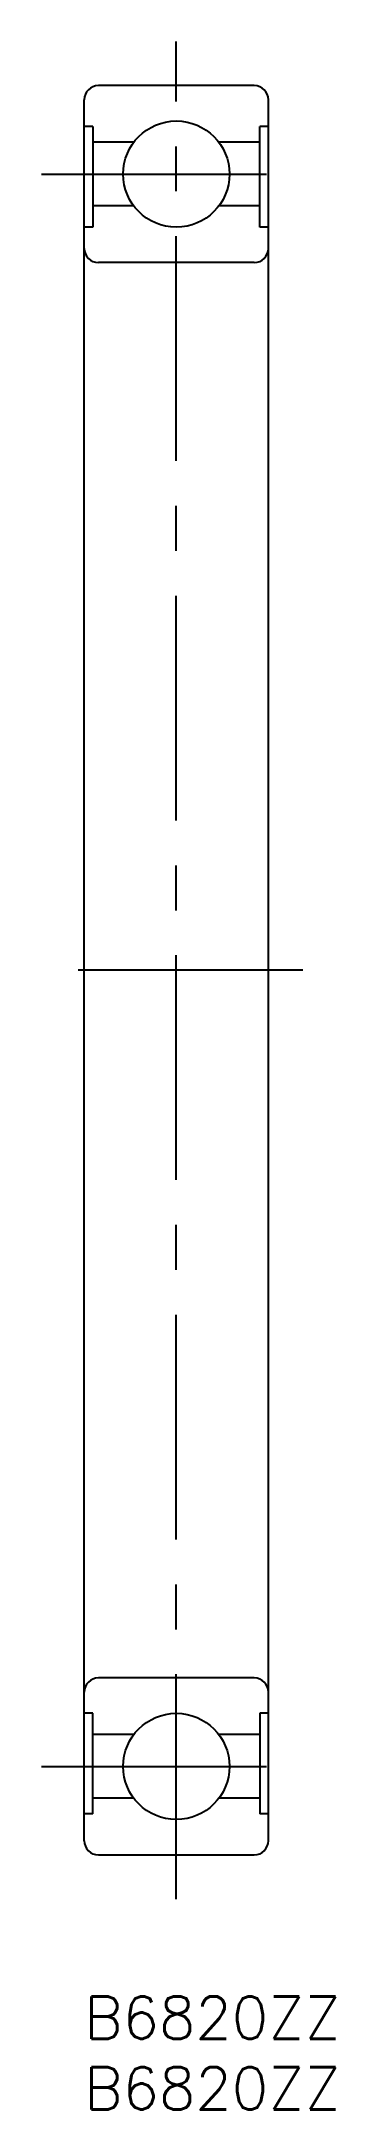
# Model space of a CAD drawing. Extents: x -3 to 18, y -8 to 138.
import ezdxf

# ---------------------------------------------------------------- set-up
doc = ezdxf.new("R2010")
doc.units = 0
doc.header["$LTSCALE"] = 0.5
doc.linetypes.add('CENTER', pattern=[50.8, 31.75, -6.35, 6.35, -6.35])
for name, color, linetype in [('MSM_CENTER', 1, 'CENTER'), ('MSM_CONTINUOUS', 7, 'CONTINUOUS'), ('MSM_PART_NUMBER', 7, 'CONTINUOUS')]:
    doc.layers.add(name, color=color, linetype=linetype)
doc.styles.get("Standard").update_dxf_attribs({"font": 'txt.shx', "height": 3, "bigfont": 'bigfont.shx'})

msp = doc.modelspace()

# ---------------------------------------------------------------- linework, layer by layer
at = {"layer": 'MSM_CENTER'}
for p, q in [((6.5, 6.88), (6.5, 138.12)), ((-3.02, 128.75), (16.02, 128.75)), ((15.44, 72.5), (-2.44, 72.5)), ((-3.02, 16.25), (16.02, 16.25))]:
    msp.add_line(p, q, dxfattribs=at)
at = {"layer": 'MSM_CONTINUOUS'}
for p, q in [((12, 135), (1, 135)), ((0, 11), (0, 134)), ((13, 11), (13, 134)), ((0.6, 132.11), (0, 132.11)), ((0.6, 132.11), (0.6, 125)), ((13, 132.11), (12.4, 132.11)), ((12.4, 125), (12.4, 132.11)), ((3.5, 131), (0.6, 131)), ((12.4, 131), (9.5, 131)), ((3.5, 126.5), (0.6, 126.5)), ((12.4, 126.5), (9.5, 126.5)), ((0.6, 125), (0, 125)), ((13, 125), (12.4, 125)), ((12, 122.5), (1, 122.5)), ((12, 22.5), (1, 22.5)), ((0.6, 20), (0, 20)), ((0.6, 12.89), (0.6, 20)), ((13, 20), (12.4, 20)), ((12.4, 20), (12.4, 12.89)), ((3.5, 18.5), (0.6, 18.5)), ((12.4, 18.5), (9.5, 18.5)), ((3.5, 14), (0.6, 14)), ((12.4, 14), (9.5, 14)), ((0.6, 12.89), (0, 12.89)), ((13, 12.89), (12.4, 12.89)), ((1, 10), (12, 10))]:
    msp.add_line(p, q, dxfattribs=at)
for centre in [(6.5, 128.75), (6.5, 16.25)]:
    msp.add_circle(centre, 3.75, dxfattribs=at)
for centre, start, end in [((1, 134), 90, 180), ((12, 134), 0, 90), ((1, 123.5), 180, 270), ((12, 123.5), 270, 0), ((1, 21.5), 90, 180), ((12, 21.5), 0, 90), ((1, 11), 180, 270), ((12, 11), 270, 0)]:
    msp.add_arc(centre, 1, start, end, dxfattribs=at)

# ---------------------------------------------------------------- texts
at = {"layer": 'MSM_PART_NUMBER'}
for p in [(0, -3), (0, -8)]:
    msp.add_text('B6820ZZ', height=3, dxfattribs=at).set_placement(p)

doc.saveas('drawing.dxf')
